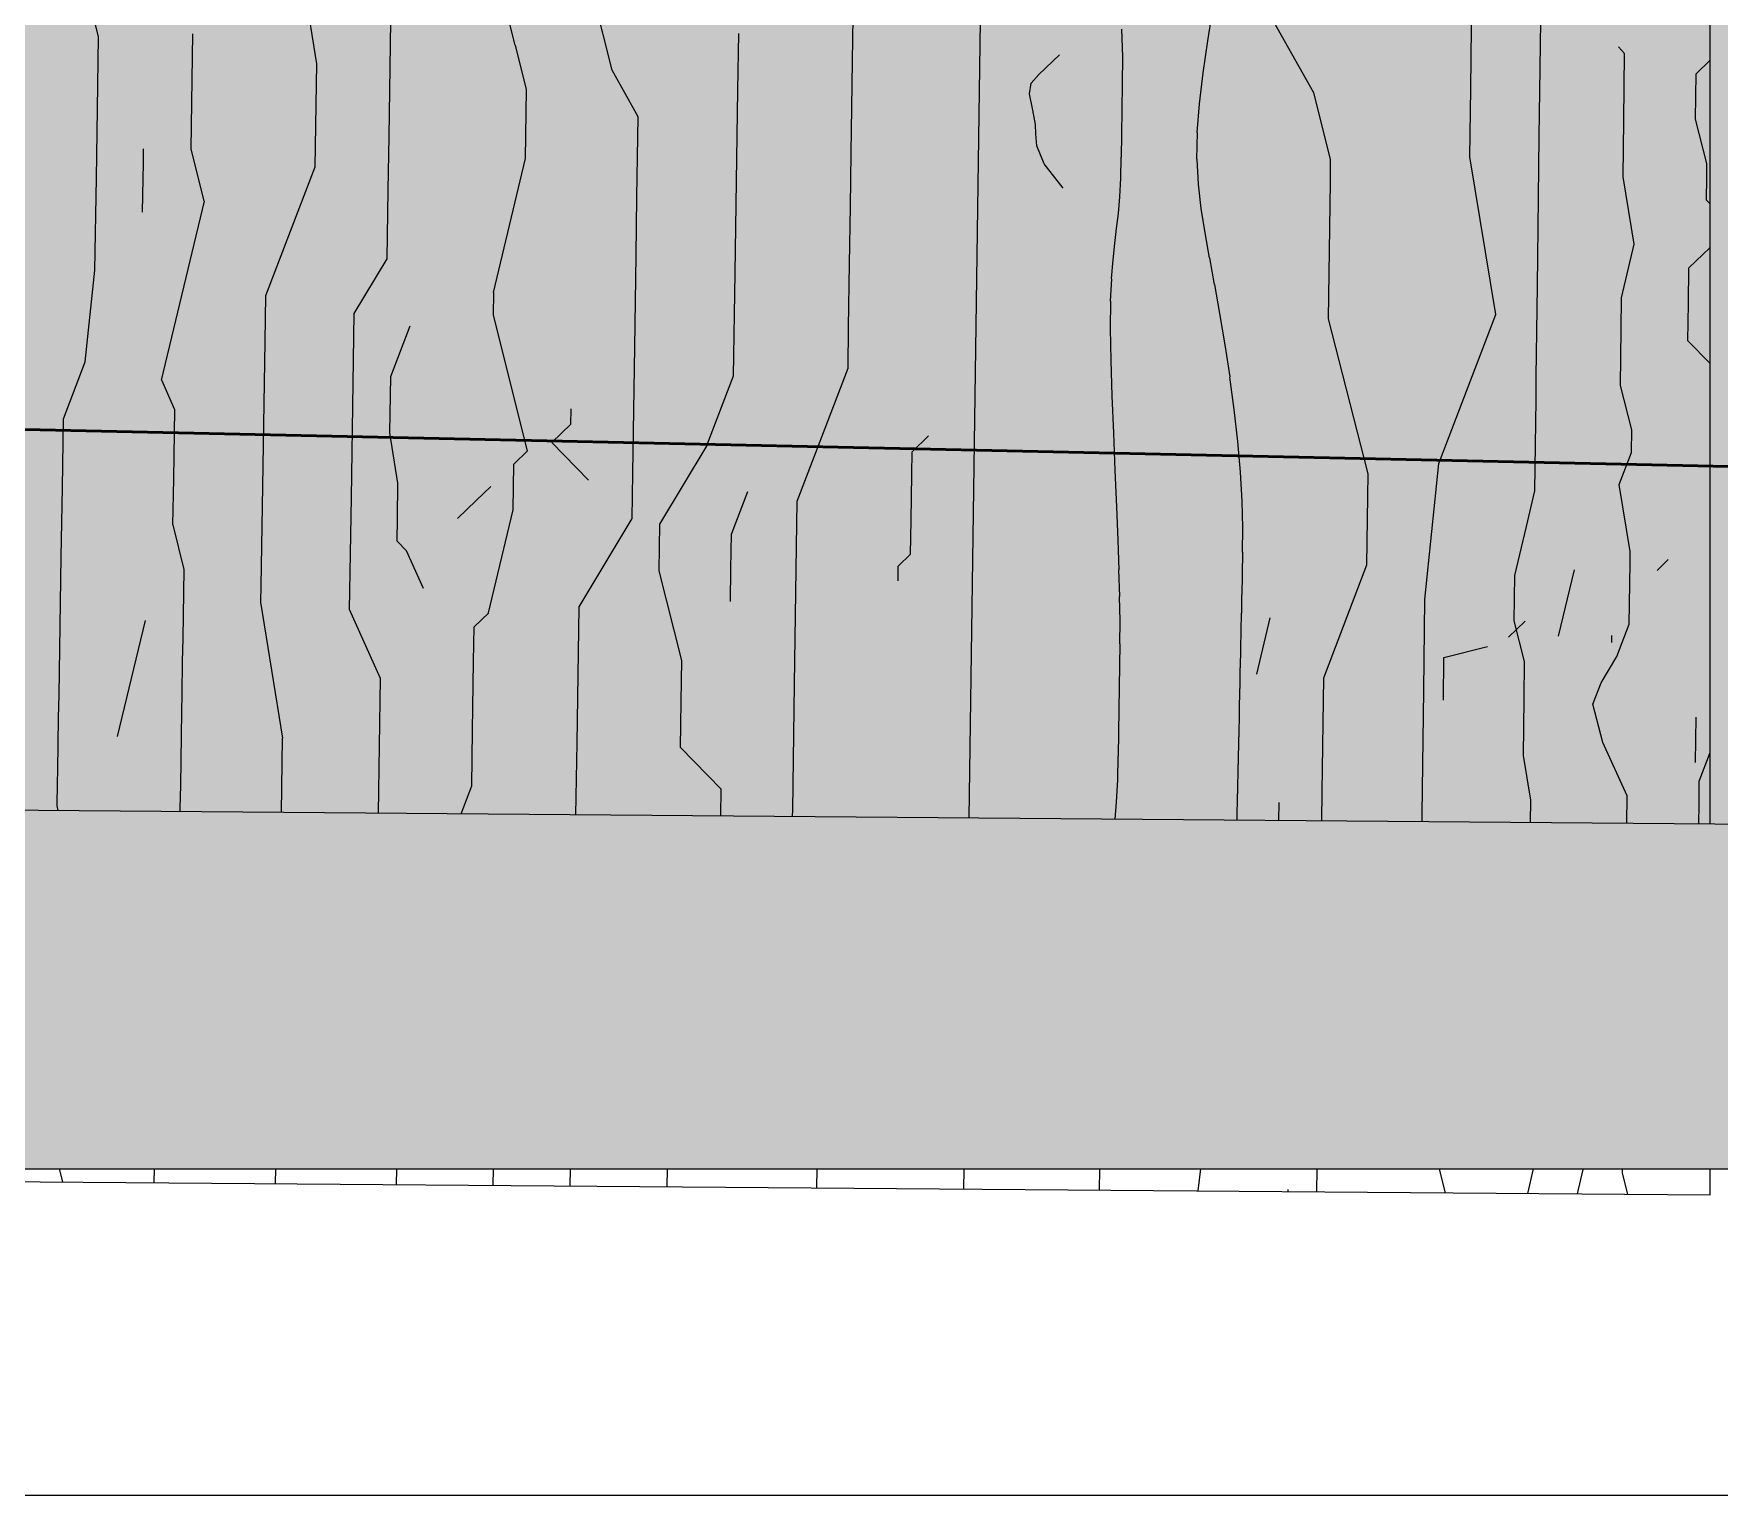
# Model space of a CAD drawing. Header units: metres. Extents: x 0 to 258, y 3 to 25.
# Drawn here: x 212.926 to 214.758, y 21.031 to 22.62 of the extents above; entities that cross this region are included whole.
import ezdxf

# ---------------------------------------------------------------- set-up
doc = ezdxf.new("R2010")
doc.units = ezdxf.units.M
for name, color, linetype, lineweight in [('A-DETL', 7, 'Continuous', 13), ('A-DETL-GENF', 7, 'Continuous', 9), ('A-FLOR', 7, 'Continuous', 50), ('A-GENM', 7, 'Continuous', 35)]:
    doc.layers.add(name, color=color, linetype=linetype, lineweight=lineweight)

# ---------------------------------------------------------------- blocks, each defined once
blk = doc.blocks.new('FP_3-DRG-2873172 - ELEVATION - NORTH EAST END')
at = {"layer": 'A-GENM', "color": 254, "lineweight": 18, "true_color": 0xcfcfcf}
for p, q in [((1146.7424, 21.7676), (1146.7619, 23.1309)), ((1146.7424, 21.7676), (1146.7619, 23.1309)), ((1146.249, 22.6078), (1146.2163, 22.7386)), ((1145.7962, 22.6168), (1145.767, 22.7344)), ((1146.3542, 22.5806), (1146.3176, 22.7264)), ((1146.616, 22.6146), (1146.6176, 22.7248)), ((1146.0333, 22.5874), (1146.014, 22.708)), ((1147.2876, 22.5606), (1147.2892, 22.6844)), ((1147.3631, 22.5826), (1147.3644, 22.683)), ((1146.1135, 22.6084), (1146.1144, 22.6658)), ((1147.0018, 22.6124), (1147.0073, 22.6469)), ((1147.1169, 22.5559), (1147.0658, 22.6466)), ((1145.7949, 22.5382), (1145.7962, 22.6168)), ((1145.8966, 22.4952), (1145.8987, 22.6202)), ((1146.1119, 22.5086), (1146.1135, 22.6084)), ((1146.4911, 22.559), (1146.492, 22.6204)), ((1146.6142, 22.4902), (1146.616, 22.6146)), ((1146.9093, 22.5952), (1146.9085, 22.6253)), ((1146.9967, 22.5777), (1147.0018, 22.6124)), ((1146.2613, 22.5594), (1146.2492, 22.6078)), ((1146.818, 22.5757), (1146.8404, 22.5973)), ((1146.9089, 22.5658), (1146.9093, 22.5952)), ((1147.4548, 22.5988), (1147.448, 22.6058)), ((1147.4539, 22.5258), (1147.4548, 22.5988)), ((1147.5326, 22.5766), (1147.5479, 22.5913)), ((1146.0315, 22.4755), (1146.0333, 22.5874)), ((1146.3827, 22.5298), (1146.3543, 22.5806)), ((1146.8097, 22.5663), (1146.818, 22.5757)), ((1146.9926, 22.5441), (1146.9967, 22.5777)), ((1147.3621, 22.5083), (1147.3631, 22.5826)), ((1147.532, 22.5272), (1147.5326, 22.5766)), ((1146.2602, 22.4846), (1146.2613, 22.5594)), ((1146.4896, 22.4594), (1146.4911, 22.559)), ((1146.8081, 22.555), (1146.8096, 22.5663)), ((1146.8115, 22.5372), (1146.8081, 22.555)), ((1146.9087, 22.5375), (1146.9091, 22.5658)), ((1147.1353, 22.4837), (1147.1169, 22.5559)), ((1147.2866, 22.4863), (1147.2876, 22.5606)), ((1145.7937, 22.4631), (1145.7949, 22.5382)), ((1146.8146, 22.5215), (1146.8115, 22.5372)), ((1146.9083, 22.5107), (1146.9087, 22.5375)), ((1146.9903, 22.5127), (1146.9926, 22.5441)), ((1146.3813, 22.4424), (1146.3826, 22.5298)), ((1146.8149, 22.5115), (1146.8146, 22.5215)), ((1147.4531, 22.4646), (1147.4539, 22.5258)), ((1147.5443, 22.4792), (1147.532, 22.5272)), ((1146.111, 22.4504), (1146.1119, 22.5086)), ((1146.816, 22.4985), (1146.8149, 22.5115)), ((1146.824, 22.4788), (1146.816, 22.4985)), ((1146.9079, 22.486), (1146.9082, 22.5107)), ((1146.99, 22.4838), (1146.9904, 22.5127)), ((1147.3609, 22.4093), (1147.3621, 22.5083)), ((1145.8448, 22.4789), (1145.845, 22.4951)), ((1145.9109, 22.4381), (1145.8967, 22.4952)), ((1146.2428, 22.4118), (1146.2602, 22.4846)), ((1146.6133, 22.4322), (1146.6142, 22.4902)), ((1146.9073, 22.4633), (1146.9076, 22.486)), ((1146.9917, 22.4566), (1146.9901, 22.4838)), ((1147.135, 22.4589), (1147.1353, 22.4837)), ((1147.3148, 22.3151), (1147.2866, 22.4863)), ((1145.792, 22.363), (1145.7937, 22.4631)), ((1145.8439, 22.4262), (1145.8445, 22.4628)), ((1145.8445, 22.4628), (1145.8448, 22.4789)), ((1145.9779, 22.3355), (1146.0314, 22.4756)), ((1146.8447, 22.4523), (1146.824, 22.4789)), ((1146.9061, 22.4429), (1146.9072, 22.4633)), ((1147.4652, 22.3913), (1147.4531, 22.4646)), ((1147.5438, 22.4394), (1147.5441, 22.4642)), ((1147.5441, 22.4642), (1147.5443, 22.4792)), ((1146.1098, 22.3755), (1146.111, 22.4504)), ((1146.4881, 22.3598), (1146.4896, 22.4594)), ((1146.9946, 22.4303), (1146.9917, 22.4566)), ((1147.1343, 22.4093), (1147.135, 22.4589)), ((1145.8645, 22.2436), (1145.9111, 22.4381)), ((1146.3804, 22.3791), (1146.3813, 22.4424)), ((1146.6124, 22.3699), (1146.6133, 22.4322)), ((1146.9046, 22.4249), (1146.9061, 22.4429)), ((1146.9988, 22.4039), (1146.9947, 22.4303)), ((1147.5479, 22.4353), (1147.5438, 22.4394)), ((1146.2255, 22.339), (1146.2429, 22.4118)), ((1146.9007, 22.392), (1146.9027, 22.4084)), ((1146.9027, 22.4084), (1146.9046, 22.4249)), ((1147.133, 22.3102), (1147.1343, 22.4093)), ((1147.3601, 22.3461), (1147.3609, 22.4093)), ((1146.8988, 22.3743), (1146.9007, 22.392)), ((1147.0037, 22.3766), (1146.9989, 22.4039)), ((1147.4514, 22.3331), (1147.4652, 22.3913)), ((1147.5474, 22.3876), (1147.5479, 22.3887)), ((1146.074, 22.3159), (1146.1098, 22.3755)), ((1146.3789, 22.2794), (1146.3804, 22.3791)), ((1146.8972, 22.354), (1146.8988, 22.3743)), ((1147.0092, 22.3475), (1147.0038, 22.3766)), ((1147.5246, 22.3657), (1147.5474, 22.3876)), ((1145.7817, 22.2635), (1145.792, 22.363)), ((1146.4864, 22.2483), (1146.4881, 22.3598)), ((1146.6114, 22.3011), (1146.6124, 22.3699)), ((1146.8961, 22.3296), (1146.8974, 22.3539)), ((1147.5242, 22.3268), (1147.5246, 22.3657)), ((1145.9771, 22.2856), (1145.9779, 22.3355)), ((1146.2252, 22.3141), (1146.2256, 22.339)), ((1147.0149, 22.3159), (1147.0093, 22.3475)), ((1147.3588, 22.2471), (1147.3601, 22.3461)), ((1146.0729, 22.2404), (1146.0741, 22.3159)), ((1146.896, 22.2999), (1146.8964, 22.3296)), ((1147.0205, 22.2821), (1147.015, 22.3159)), ((1147.2528, 22.1531), (1147.3148, 22.3151)), ((1147.451, 22.2989), (1147.4514, 22.3331)), ((1147.5237, 22.2862), (1147.5242, 22.3268)), ((1146.1137, 22.2476), (1146.1347, 22.3026)), ((1146.2623, 22.1667), (1146.2253, 22.3141)), ((1146.6108, 22.2566), (1146.6114, 22.3011)), ((1146.8969, 22.2649), (1146.8959, 22.2998)), ((1147.1759, 22.1419), (1147.1331, 22.3102)), ((1147.4502, 22.2377), (1147.451, 22.2989)), ((1145.9749, 22.1505), (1145.9771, 22.2856)), ((1146.3768, 22.1423), (1146.3789, 22.2794)), ((1147.0259, 22.2471), (1147.0205, 22.2821)), ((1147.5479, 22.2616), (1147.5237, 22.2862)), ((1145.7581, 22.2017), (1145.7817, 22.2635)), ((1146.8979, 22.2264), (1146.8967, 22.2649)), ((1145.8791, 22.2113), (1145.8647, 22.2435)), ((1146.1127, 22.1864), (1146.1137, 22.2476)), ((1146.4574, 22.1724), (1146.4864, 22.2483)), ((1146.5555, 22.1121), (1146.6107, 22.2566)), ((1147.0306, 22.2117), (1147.0258, 22.247)), ((1147.3585, 22.2223), (1147.3588, 22.2471)), ((1146.0709, 22.1155), (1146.0729, 22.2404)), ((1146.8995, 22.186), (1146.8979, 22.2264)), ((1147.4625, 22.1897), (1147.4503, 22.2377)), ((1145.8778, 22.1363), (1145.8791, 22.2113)), ((1146.3094, 22.1957), (1146.3097, 22.2125)), ((1147.0345, 22.1768), (1147.0306, 22.2117)), ((1147.3578, 22.1728), (1147.3585, 22.2223)), ((1145.7568, 22.1266), (1145.7581, 22.2017)), ((1146.2888, 22.1757), (1146.3094, 22.1957)), ((1147.4623, 22.165), (1147.4626, 22.1897)), ((1146.1215, 22.1317), (1146.1127, 22.1864)), ((1146.3288, 22.1347), (1146.2888, 22.1757)), ((1146.406, 22.0869), (1146.4575, 22.1724)), ((1146.6803, 22.1658), (1146.6983, 22.1831)), ((1146.9012, 22.1452), (1146.8995, 22.186)), ((1147.0374, 22.1435), (1147.0345, 22.1768)), ((1147.3572, 22.1233), (1147.3578, 22.1728)), ((1145.9742, 22.1064), (1145.9749, 22.1505)), ((1146.2467, 22.1025), (1146.2475, 22.1524)), ((1146.2475, 22.1524), (1146.2623, 22.1667)), ((1146.68, 22.1409), (1146.6803, 22.1658)), ((1147.2378, 22.0052), (1147.2528, 22.1531)), ((1147.4489, 22.13), (1147.4623, 22.165)), ((1145.877, 22.0863), (1145.8778, 22.1363)), ((1146.376, 22.0933), (1146.3768, 22.1423)), ((1146.6792, 22.0912), (1146.68, 22.1409)), ((1146.9029, 22.1059), (1146.9012, 22.1453)), ((1147.039, 22.1122), (1147.0373, 22.1435)), ((1147.1757, 22.1171), (1147.1761, 22.1419)), ((1145.7556, 22.0516), (1145.7568, 22.1266)), ((1146.069, 21.9944), (1146.0709, 22.1155)), ((1146.1209, 22.0936), (1146.1215, 22.1317)), ((1146.2065, 22.1127), (1146.2223, 22.128)), ((1146.4839, 22.0761), (1146.5017, 22.1227)), ((1147.1747, 22.0427), (1147.1757, 22.1171)), ((1147.348, 22.0845), (1147.3572, 22.1233)), ((1147.4609, 22.0572), (1147.4489, 22.13)), ((1145.9728, 22.0205), (1145.9742, 22.1064)), ((1146.1861, 22.093), (1146.2065, 22.1127)), ((1146.2201, 21.9908), (1146.2468, 22.1025)), ((1146.554, 22.0126), (1146.5555, 22.1121)), ((1146.9043, 22.0697), (1146.9029, 22.1059)), ((1147.0398, 22.0832), (1147.039, 22.1122)), ((1145.8892, 22.0378), (1145.8771, 22.0863)), ((1146.1205, 22.0686), (1146.1209, 22.0936)), ((1146.3184, 21.9973), (1146.3761, 22.0933)), ((1146.4053, 22.0363), (1146.4061, 22.0869)), ((1146.6787, 22.0544), (1146.6792, 22.0912)), ((1147.0396, 22.0566), (1147.04, 22.0832)), ((1147.3354, 22.0313), (1147.3481, 22.0845)), ((1146.1309, 22.058), (1146.1205, 22.0686)), ((1146.4833, 22.0383), (1146.4839, 22.0761)), ((1146.9053, 22.0373), (1146.9043, 22.0697)), ((1145.7543, 21.9765), (1145.7556, 22.0516)), ((1146.1492, 22.0172), (1146.1309, 22.058)), ((1146.6651, 22.0253), (1146.6653, 22.0415)), ((1146.6653, 22.0415), (1146.6787, 22.0544)), ((1147.0395, 22.0322), (1147.0398, 22.0566)), ((1147.1278, 21.92), (1147.1747, 22.0428)), ((1147.4599, 21.9783), (1147.4607, 22.0447)), ((1147.4607, 22.0447), (1147.4609, 22.0572)), ((1147.4901, 22.0368), (1147.5023, 22.0486)), ((1145.888, 21.9628), (1145.8892, 22.0378)), ((1146.4299, 21.9388), (1146.4054, 22.0363)), ((1146.4828, 22.003), (1146.4833, 22.0383)), ((1146.906, 22.0083), (1146.9052, 22.0373)), ((1147.0391, 22.0103), (1147.0394, 22.0322)), ((1147.3348, 21.9818), (1147.3354, 22.0313)), ((1147.3829, 21.9651), (1147.4002, 22.0373)), ((1145.9726, 22.0023), (1145.9728, 22.0205)), ((1146.5526, 21.913), (1146.554, 22.0126)), ((1146.9064, 21.9818), (1146.9057, 22.0083)), ((1147.0387, 21.9904), (1147.0389, 22.0103)), ((1147.2365, 21.9061), (1147.2378, 22.0052)), ((1145.9963, 21.8543), (1145.9725, 22.0023)), ((1146.1026, 21.9194), (1146.069, 21.9944)), ((1146.2044, 21.9754), (1146.2202, 21.9907)), ((1146.3177, 21.9474), (1146.3185, 21.9973)), ((1147.0382, 21.9713), (1147.0385, 21.9904)), ((1147.055, 21.9239), (1147.0697, 21.9853)), ((1145.7531, 21.9014), (1145.7543, 21.9765)), ((1145.8168, 21.8563), (1145.847, 21.9822)), ((1146.2038, 21.9377), (1146.2044, 21.9754)), ((1146.9061, 21.957), (1146.9065, 21.9818)), ((1147.0378, 21.9519), (1147.0381, 21.9713)), ((1147.3287, 21.9641), (1147.3466, 21.9814)), ((1147.3461, 21.9377), (1147.3348, 21.9818)), ((1147.4465, 21.9433), (1147.4599, 21.9783)), ((1145.8875, 21.9378), (1145.888, 21.9628)), ((1146.9061, 21.9333), (1146.9064, 21.957)), ((1147.0373, 21.931), (1147.0376, 21.9519)), ((1147.2584, 21.942), (1147.3058, 21.9541)), ((1147.4408, 21.9582), (1147.4409, 21.9661)), ((1145.887, 21.9023), (1145.8875, 21.9378)), ((1146.2026, 21.8628), (1146.2038, 21.9377)), ((1146.3162, 21.8493), (1146.3177, 21.9474)), ((1146.4293, 21.8941), (1146.43, 21.9388)), ((1146.9059, 21.9097), (1146.9062, 21.9332)), ((1147.0368, 21.9082), (1147.0371, 21.931)), ((1147.2578, 21.8958), (1147.2584, 21.9421)), ((1147.3456, 21.897), (1147.3461, 21.9377)), ((1147.4292, 21.9146), (1147.4465, 21.9433)), ((1146.1003, 21.7729), (1146.1026, 21.9194)), ((1146.5506, 21.7764), (1146.5526, 21.913)), ((1147.1261, 21.796), (1147.1278, 21.92)), ((1147.4204, 21.8915), (1147.4292, 21.9146)), ((1145.7527, 21.8764), (1145.7531, 21.9014)), ((1145.8867, 21.8833), (1145.887, 21.9023)), ((1146.4286, 21.8443), (1146.4293, 21.8941)), ((1146.9056, 21.8857), (1146.9059, 21.9097)), ((1147.0363, 21.8832), (1147.0366, 21.9082)), ((1147.2347, 21.7719), (1147.2365, 21.9061)), ((1147.3448, 21.8357), (1147.3456, 21.897)), ((1145.7517, 21.8194), (1145.7527, 21.8764)), ((1145.8854, 21.8031), (1145.8867, 21.8833)), ((1146.9052, 21.8605), (1146.9055, 21.8857)), ((1147.0357, 21.8558), (1147.0361, 21.8832)), ((1147.4311, 21.8497), (1147.4204, 21.8915)), ((1147.5318, 21.8279), (1147.5325, 21.8773)), ((1146.2017, 21.8024), (1146.2026, 21.8628)), ((1146.9047, 21.8347), (1146.9051, 21.8605)), ((1145.995, 21.7737), (1145.9962, 21.8543)), ((1146.315, 21.7711), (1146.3162, 21.8493)), ((1146.4728, 21.7991), (1146.4286, 21.8443)), ((1147.035, 21.8257), (1147.0354, 21.8558)), ((1147.4576, 21.7918), (1147.4311, 21.8497)), ((1147.536, 21.8077), (1147.5479, 21.8387)), ((1146.904, 21.8092), (1146.9044, 21.8347)), ((1147.0343, 21.7938), (1147.0347, 21.8257)), ((1147.3529, 21.7868), (1147.3448, 21.8357)), ((1145.7511, 21.7807), (1145.7515, 21.8057)), ((1145.7515, 21.8057), (1145.7517, 21.8194)), ((1145.8849, 21.7781), (1145.8854, 21.8031)), ((1146.1901, 21.7721), (1146.2017, 21.8024)), ((1146.9025, 21.7847), (1146.9039, 21.8092)), ((1147.5357, 21.7829), (1147.536, 21.8077)), ((1146.4723, 21.7698), (1146.4728, 21.7991)), ((1146.9011, 21.7663), (1146.9026, 21.7847)), ((1147.0336, 21.7652), (1147.034, 21.7938)), ((1147.0789, 21.7648), (1147.0792, 21.7845)), ((1147.1257, 21.7644), (1147.1261, 21.796)), ((1147.3526, 21.7626), (1147.3529, 21.7868)), ((1147.4572, 21.7617), (1147.4576, 21.7918)), ((1145.7523, 21.7757), (1145.7511, 21.7807)), ((1145.8849, 21.7747), (1145.8849, 21.7781)), ((1146.5505, 21.7692), (1146.5506, 21.7764)), ((1147.2346, 21.7636), (1147.2347, 21.7719)), ((1147.5354, 21.7611), (1147.5357, 21.7829)), ((1145.7573, 21.372), (1145.7538, 21.386)), ((1145.8565, 21.3712), (1145.8568, 21.386)), ((1145.9885, 21.3702), (1145.9887, 21.386)), ((1146.12, 21.3691), (1146.1203, 21.386)), ((1146.2249, 21.3683), (1146.2252, 21.386)), ((1146.3088, 21.3676), (1146.3091, 21.386)), ((1146.4142, 21.3668), (1146.4145, 21.386)), ((1146.5769, 21.3655), (1146.5772, 21.386)), ((1146.7367, 21.3642), (1146.737, 21.386)), ((1146.7367, 21.3642), (1146.737, 21.386)), ((1146.8842, 21.3631), (1146.8845, 21.386)), ((1146.9914, 21.3622), (1146.9943, 21.386)), ((1147.1203, 21.3612), (1147.1206, 21.386)), ((1147.2554, 21.3786), (1147.2535, 21.386)), ((1147.3496, 21.3595), (1147.3559, 21.386)), ((1147.4035, 21.359), (1147.4098, 21.3855)), ((1147.4524, 21.3815), (1147.4524, 21.386)), ((1147.4583, 21.3585), (1147.4524, 21.3815)), ((1147.0891, 21.3615), (1147.0891, 21.3637)), ((1147.2603, 21.3601), (1147.2555, 21.3786)), ((1147.3496, 21.3594), (1147.3496, 21.3595))]:
    blk.add_line(p, q, dxfattribs=at)
blk = doc.blocks.new('BR08_Barrier_Patterm_Side_03 - BR08_Barrier_Patterm_Side_03-5124073-DRG-2873172 - ELEVATION - NORTH EAST END')
at = {"layer": 'A-GENM', "color": 254, "lineweight": 25, "true_color": 0xd4d4d4}
for p, q in [((1147.5478, 21.761), (1147.5478, 23.3427)), ((1144.3065, 21.3835), (1147.5478, 21.3578)), ((1147.5478, 21.3578), (1147.5478, 21.386)), ((1147.5478, 21.3578), (1147.5475, 21.3578))]:
    blk.add_line(p, q, dxfattribs=at)
blk.add_blockref('FP_3-DRG-2873172 - ELEVATION - NORTH EAST END', (0, 0), dxfattribs=at)
blk = doc.blocks.new('T2DPAA-T2D-C3S-DU-M3D-100304_rvt-35-DRG-2873172 - ELEVATION - NORTH EAST END')
at = {"layer": 'A-GENM', "color": 254, "lineweight": 25, "true_color": 0xd4d4d4}
blk.add_blockref('BR08_Barrier_Patterm_Side_03 - BR08_Barrier_Patterm_Side_03-5124073-DRG-2873172 - ELEVATION - NORTH EAST END', (0, 0), dxfattribs=at)
blk = doc.blocks.new('CS_DET_BreakLine_ViewScale - Std Break-8190980-DRG-2873172 - ELEVATION - NORTH EAST END')
at = {"layer": 'A-DETL-GENF'}
blk.add_line((1149.0993, 21.0312), (1144.0993, 21.0312), dxfattribs=at)

msp = doc.modelspace()

# ---------------------------------------------------------------- hatches: boundary and pattern name
at = {"layer": 'A-DETL-GENF', "true_color": 0xc0c0c0}
msp.add_hatch(color=9, dxfattribs=at).paths.add_polyline_path([(221.2992, 21.386), (221.2992, 21.7071), (211.5064, 21.7876), (211.5064, 21.386), (220.0812, 21.386)])
at = {"layer": 'A-FLOR', "lineweight": 5, "true_color": 0xc0c0c0}
for points in [[(221.2957, 22.0074), (221.2925, 23.1915), (211.504, 23.4041), (211.5064, 22.2206), (220.0812, 22.0339)], [(221.2957, 21.7071), (221.2957, 22.0074), (211.5064, 22.2206), (211.5064, 21.7876), (220.3344, 21.715)]]:
    msp.add_hatch(color=9, dxfattribs=at).paths.add_polyline_path(points)

# ---------------------------------------------------------------- linework, layer by layer
at = {"layer": 'A-DETL', "lineweight": 9}
for p, q in [((221.2992, 21.7071), (211.5064, 21.7876)), ((211.5064, 21.386), (221.2992, 21.386))]:
    msp.add_line(p, q, dxfattribs=at)
at = {"layer": 'A-FLOR'}
msp.add_line((221.2957, 22.0074), (211.5064, 22.2206), dxfattribs=at)

# ---------------------------------------------------------------- block references
at = {"lineweight": 5}
msp.add_blockref('T2DPAA-T2D-C3S-DU-M3D-100304_rvt-35-DRG-2873172 - ELEVATION - NORTH EAST END', (-932.8001, 0), dxfattribs=at)
at = {"layer": 'A-DETL-GENF'}
msp.add_blockref('CS_DET_BreakLine_ViewScale - Std Break-8190980-DRG-2873172 - ELEVATION - NORTH EAST END', (-932.8001, 0), dxfattribs=at)

doc.saveas('drawing.dxf')
